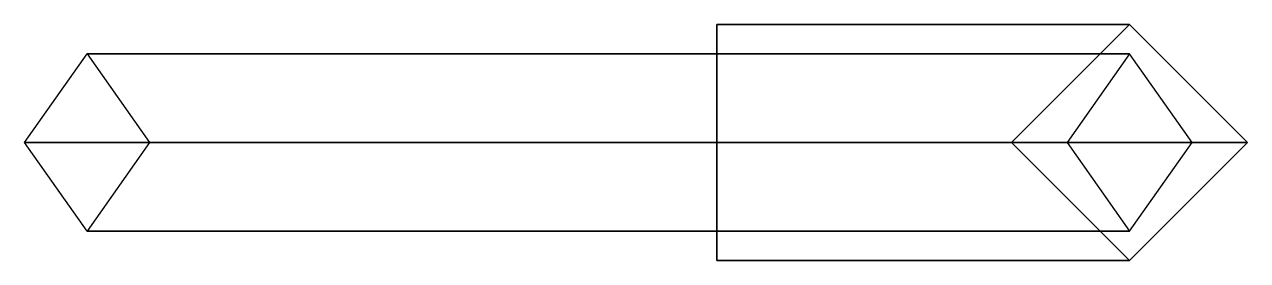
# Model space of a CAD drawing. Extents: x -2.95 to 2.95, y -0.04 to 0.04.
# Drawn here: x -2.9548 to -2.54, y -0.04 to 0.04 of the extents above.
import ezdxf

# ---------------------------------------------------------------- set-up
doc = ezdxf.new("R2010")
doc.units = 0
doc.layers.add('SHASSIS', color=3, linetype='CONTINUOUS')

msp = doc.modelspace()

# ---------------------------------------------------------------- linework, layer by layer
at = {"layer": 'SHASSIS'}
for points in [[(-2.72, 0, -1.17), (-2.72, 0.04, -1.13), (-2.58, 0.04, -1.13), (-2.54, 0, -1.17)], [(-2.72, 0.04, -1.13), (-2.72, 0, -1.09), (-2.62, 0, -1.09), (-2.58, 0.04, -1.13)], [(-2.58, 0.04, -1.13), (-2.62, 0, -1.09), (-2.62, 0), (-2.58, 0.04)], [(-2.54, 0, -1.17), (-2.58, 0.04, -1.13), (-2.58, 0.04), (-2.54, 0)], [(-2.95477, 0, -0.17766), (-2.93355, 0.03, -0.15645), (-2.58, 0.03, -0.51), (-2.60121, 0, -0.53121)], [(-2.93355, 0.03, -0.15645), (-2.91234, 0, -0.13523), (-2.55879, 0, -0.48879), (-2.58, 0.03, -0.51)], [(-2.93355, -0.03, -0.15645), (-2.95477, 0, -0.17766), (-2.60121, 0, -0.53121), (-2.58, -0.03, -0.51)], [(-2.91234, 0, -0.13523), (-2.93355, -0.03, -0.15645), (-2.58, -0.03, -0.51), (-2.55879, 0, -0.48879)], [(-2.72, 0, -1.09), (-2.72, -0.04, -1.13), (-2.58, -0.04, -1.13), (-2.62, 0, -1.09)], [(-2.72, -0.04, -1.13), (-2.72, 0, -1.17), (-2.54, 0, -1.17), (-2.58, -0.04, -1.13)], [(-2.62, 0, -1.09), (-2.58, -0.04, -1.13), (-2.58, -0.04), (-2.62, 0)], [(-2.58, -0.04, -1.13), (-2.54, 0, -1.17), (-2.54, 0), (-2.58, -0.04)]]:
    msp.add_3dface(points, dxfattribs=at)

doc.saveas('drawing.dxf')
